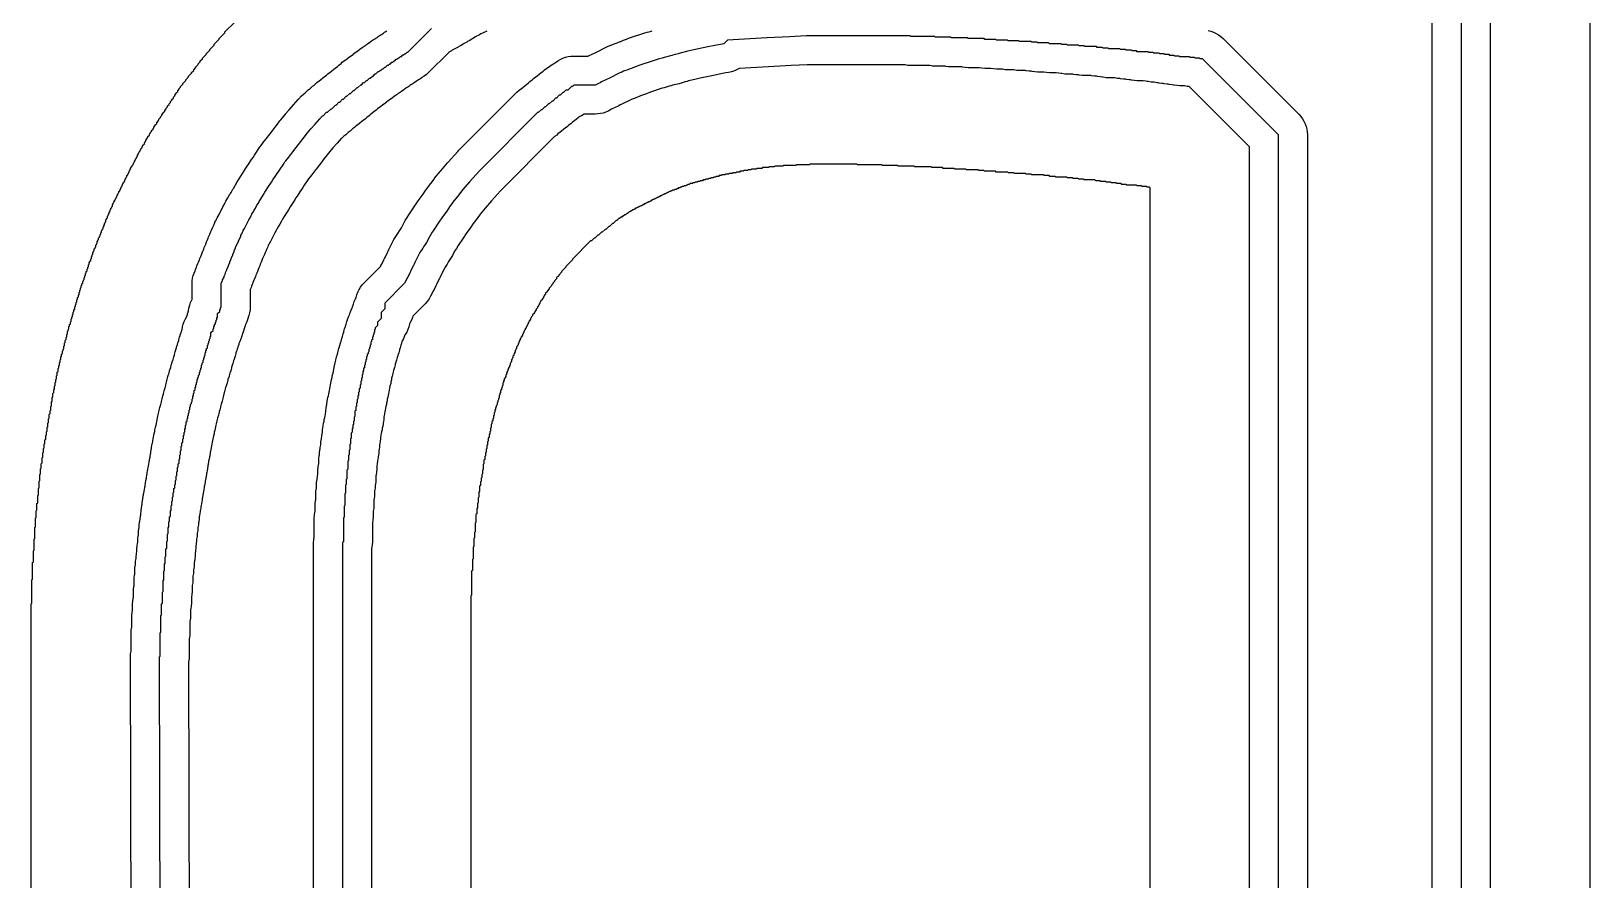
# Model space of a CAD drawing. Header units: millimetres. Extents: x 0 to 1800, y 0 to 406.
# Drawn here: x 0 to 214.8, y 168.5 to 285.4 of the extents above; entities that cross this region are included whole.
import ezdxf

# ---------------------------------------------------------------- set-up
doc = ezdxf.new("R2010")
doc.units = ezdxf.units.MM
for name, color, linetype in [('CENTERLINE', 1, 'Continuous'), ('GROOVE_8MM', 3, 'Continuous'), ('OUTLINE', 7, 'Continuous')]:
    doc.layers.add(name, color=color, linetype=linetype)

msp = doc.modelspace()

# ---------------------------------------------------------------- linework, layer by layer
at = {"layer": 'CENTERLINE'}
for points in [[(197.03, 385.61), (197.12, 82.32)], [(17.69, 199.2), (17.78, 199.28), (17.78, 202.48), (17.88, 202.58), (17.88, 204.88), (17.98, 204.98), (17.98, 206.48), (18.08, 206.58), (18.08, 208.08), (18.18, 208.18), (18.18, 209.68), (18.28, 209.78), (18.28, 210.98), (18.38, 211.08), (18.38, 211.98), (18.48, 212.08), (18.48, 212.98), (18.58, 213.08), (18.58, 214.08), (18.68, 214.18), (18.68, 215.08), (18.78, 215.18), (18.78, 216.08), (18.88, 216.18), (18.88, 216.98), (18.98, 217.08), (18.98, 217.78), (19.08, 217.88), (19.08, 218.48), (19.18, 218.58), (19.18, 219.28), (19.28, 219.38), (19.28, 219.98), (19.38, 220.08), (19.38, 220.58), (19.48, 220.68), (19.48, 221.18), (19.58, 221.28), (19.58, 221.78), (19.68, 221.88), (19.68, 222.38), (19.78, 222.48), (19.78, 222.88), (19.88, 222.98), (19.88, 223.48), (19.98, 223.58), (19.98, 224.08), (20.08, 224.18), (20.08, 224.68), (20.18, 224.78), (20.18, 225.28), (20.28, 225.38), (20.28, 225.78), (20.38, 225.88), (20.38, 226.38), (20.48, 226.48), (20.48, 226.98), (20.58, 227.08), (20.58, 227.58), (20.68, 227.68), (20.68, 228.18), (20.78, 228.28), (20.78, 228.68), (20.88, 228.78), (20.88, 229.18), (20.98, 229.28), (20.98, 229.68), (21.08, 229.78), (21.08, 230.08), (21.18, 230.18), (21.18, 230.58), (21.28, 230.68), (21.28, 231.08), (21.38, 231.18), (21.38, 231.58), (21.48, 231.68), (21.48, 231.98), (21.58, 232.08), (21.58, 232.38), (21.68, 232.48), (21.68, 232.78), (21.78, 232.88), (21.78, 233.18), (21.88, 233.28), (21.88, 233.58), (21.98, 233.68), (21.98, 233.98), (22.08, 234.08), (22.08, 234.28), (22.18, 234.38), (22.18, 234.68), (22.28, 234.78), (22.28, 235.08), (22.38, 235.18), (22.38, 235.48), (22.48, 235.58), (22.48, 235.88), (22.58, 235.98), (22.58, 236.28), (22.68, 236.38), (22.68, 236.68), (22.78, 236.78), (22.78, 236.98), (22.88, 237.08), (22.88, 237.38), (22.98, 237.48), (22.98, 237.68), (23.08, 237.78), (23.08, 237.98), (23.18, 238.08), (23.18, 238.38), (23.28, 238.48), (23.28, 238.68), (23.38, 238.78), (23.38, 238.98), (23.48, 239.08), (23.48, 239.38), (23.58, 239.48), (23.58, 239.68), (23.68, 239.78), (23.68, 240.08), (23.78, 240.18), (23.78, 240.38), (23.88, 240.48), (23.88, 240.68), (23.98, 240.78), (23.98, 241.08), (24.08, 241.18), (24.08, 241.38), (24.18, 241.48), (24.18, 241.68), (24.28, 241.78), (24.28, 242.08), (24.38, 242.18), (24.38, 242.38), (24.48, 242.48), (24.48, 242.68), (24.58, 242.78), (24.58, 242.98), (24.68, 243.08), (24.68, 243.28), (24.78, 243.38), (24.78, 243.88), (25.08, 244.18), (25.08, 244.38), (25.18, 244.48), (25.18, 244.68), (25.28, 244.78), (25.28, 244.98), (25.38, 245.08), (25.38, 245.28), (25.48, 245.38), (25.48, 245.58), (25.58, 245.68), (25.58, 245.88), (25.68, 245.98), (25.68, 246.48), (25.98, 246.78), (25.98, 246.98), (26.08, 247.08), (26.08, 247.28), (26.18, 247.38), (26.18, 250.63), (26.38, 251.03), (26.38, 251.13), (26.58, 251.53), (26.58, 251.63), (26.78, 252.03), (26.78, 252.13), (26.98, 252.53), (26.98, 252.63), (27.18, 253.03), (27.18, 253.13), (27.38, 253.53), (27.38, 253.63), (27.58, 254.03), (27.58, 254.13), (27.78, 254.53), (27.78, 254.63), (27.98, 255.03), (27.98, 255.13), (28.18, 255.53), (28.18, 255.63), (28.58, 256.43), (28.58, 256.53), (28.88, 257.13), (28.88, 257.23), (28.91, 257.3), (29.01, 257.5), (29.11, 257.7), (29.21, 257.9), (29.22, 257.92), (29.42, 258.22), (30.01, 259.4), (30.21, 259.8), (30.31, 260), (30.41, 260.2), (30.42, 260.22), (30.62, 260.52), (30.72, 260.72), (30.92, 261.02), (31.12, 261.42), (31.32, 261.72), (31.42, 261.92), (31.62, 262.22), (31.72, 262.42), (32.12, 263.02), (32.22, 263.22), (32.82, 264.12), (32.92, 264.32), (33.11, 264.6), (33.31, 264.9), (33.71, 265.5), (33.91, 265.8), (34.11, 266.1), (34.31, 266.4), (34.71, 267), (34.91, 267.3), (34.98, 267.41), (35.1, 267.56), (35.5, 268.06), (36.07, 268.78), (36.54, 269.4), (36.84, 269.8), (37.14, 270.2), (37.47, 270.64), (38.1, 271.39), (38.56, 271.93), (39.16, 272.61), (39.78, 273.32), (40.17, 273.73), (40.22, 273.73), (40.72, 274.23), (40.82, 274.23), (41.32, 274.73), (41.42, 274.73), (41.92, 275.23), (42.02, 275.23), (42.42, 275.63), (42.52, 275.63), (42.92, 276.03), (43.02, 276.03), (43.42, 276.43), (43.52, 276.43), (43.92, 276.83), (44.02, 276.83), (44.42, 277.23), (44.52, 277.23), (44.92, 277.63), (45.02, 277.63), (45.42, 278.03), (45.52, 278.03), (45.82, 278.33), (45.92, 278.33), (46.22, 278.63), (46.32, 278.63), (46.62, 278.93), (46.72, 278.93), (47.02, 279.23), (47.12, 279.23), (47.42, 279.53), (47.52, 279.53), (47.82, 279.83), (47.92, 279.83), (48.12, 280.03), (48.22, 280.03), (48.42, 280.23), (48.52, 280.23), (48.72, 280.43), (48.82, 280.43), (49.12, 280.73), (49.22, 280.73), (49.42, 280.93), (49.52, 280.93), (49.72, 281.13), (49.82, 281.13), (50.02, 281.33), (50.12, 281.33), (50.32, 281.53), (50.42, 281.53), (50.62, 281.73), (50.72, 281.73), (50.92, 281.93), (51.02, 281.93), (51.22, 282.13), (51.32, 282.13), (51.52, 282.33), (51.62, 282.33), (51.82, 282.53), (51.92, 282.53), (55.17, 285.78)], [(171.88, 96.78), (171.88, 271.13), (161.42, 281.58), (161.12, 281.58), (161.02, 281.68), (160.42, 281.68), (160.32, 281.78), (159.72, 281.78), (159.62, 281.88), (158.32, 281.88), (158.22, 281.98), (157.62, 281.98), (157.52, 282.08), (156.92, 282.08), (156.82, 282.18), (156.22, 282.18), (156.12, 282.28), (155.52, 282.28), (155.42, 282.38), (154.72, 282.38), (154.62, 282.48), (154.02, 282.48), (153.92, 282.58), (152.42, 282.58), (152.32, 282.68), (151.72, 282.68), (151.62, 282.78), (150.92, 282.78), (150.82, 282.88), (150.12, 282.88), (150.02, 282.98), (148.52, 282.98), (148.42, 283.08), (147.72, 283.08), (147.62, 283.18), (146.92, 283.18), (146.82, 283.28), (145.22, 283.28), (145.12, 283.38), (144.42, 283.38), (144.32, 283.48), (142.82, 283.48), (142.72, 283.58), (142.02, 283.58), (141.92, 283.68), (140.32, 283.68), (140.22, 283.78), (138.72, 283.78), (138.62, 283.88), (137.92, 283.88), (137.82, 283.98), (136.22, 283.98), (136.12, 284.08), (134.62, 284.08), (134.52, 284.18), (133.02, 284.18), (132.92, 284.28), (131.42, 284.28), (131.32, 284.38), (129.12, 284.38), (129.02, 284.48), (126.82, 284.48), (126.72, 284.58), (124.62, 284.58), (124.52, 284.68), (121.22, 284.68), (121.12, 284.78), (106.81, 284.78), (104.52, 284.65), (101.41, 284.48), (101.4, 284.48), (101.39, 284.48), (95.98, 284.18), (95.47, 283.67), (95.01, 283.59), (94.23, 283.44), (93.23, 283.24), (91.32, 282.85), (90.51, 282.65), (89.45, 282.39), (89.15, 282.29), (88.75, 282.19), (88.45, 282.09), (88.31, 282.05), (87.25, 281.79), (86.95, 281.69), (86.55, 281.59), (86.25, 281.49), (85.85, 281.39), (83.72, 280.68), (83.52, 280.58), (82.92, 280.38), (82.72, 280.28), (82.42, 280.18), (82.22, 280.08), (81.62, 279.88), (81.42, 279.78), (81.12, 279.68), (79.6, 278.91), (79.4, 278.81), (79.2, 278.71), (78.6, 278.41), (78.4, 278.31), (78.2, 278.21), (77.73, 277.98), (74.78, 277.98), (74.58, 277.78), (74.48, 277.78), (73.98, 277.28), (73.68, 277.28), (73.38, 276.98), (73.28, 276.98), (72.88, 276.58), (72.78, 276.58), (72.38, 276.18), (72.28, 276.18), (71.88, 275.78), (71.78, 275.78), (71.38, 275.38), (71.28, 275.38), (70.88, 274.98), (70.78, 274.98), (70.38, 274.58), (70.28, 274.58), (69.88, 274.18), (69.78, 274.18), (61.77, 266.17), (60.42, 264.67), (59.48, 263.58), (58.73, 262.63), (58.26, 262.01), (57.67, 261.22), (57.27, 260.62), (57.26, 260.61), (56.67, 259.82), (56.19, 259.11), (55.38, 257.89), (55.28, 257.69), (54.88, 257.09), (54.48, 256.29), (54.08, 255.69), (53.98, 255.49), (53.58, 254.89), (52.89, 253.51), (52.79, 253.31), (52.69, 253.11), (52.39, 252.51), (52.29, 252.31), (52.19, 252.11), (51.89, 251.51), (51.79, 251.31), (51.69, 251.11), (51.47, 250.68), (48.72, 247.93), (48.72, 247.13), (48.22, 246.63), (48.22, 245.83), (47.72, 245.33), (47.72, 244.83), (47.42, 244.53), (47.42, 244.33), (47.32, 244.23), (47.32, 243.93), (47.22, 243.83), (47.22, 243.63), (47.12, 243.53), (47.12, 243.33), (47.02, 243.23), (47.02, 242.93), (46.92, 242.83), (46.92, 242.63), (46.82, 242.53), (46.82, 242.23), (46.72, 242.13), (46.72, 241.93), (46.62, 241.83), (46.62, 241.63), (46.52, 241.53), (46.52, 241.23), (46.42, 241.13), (46.42, 240.93), (46.32, 240.83), (46.32, 240.63), (46.22, 240.53), (46.22, 240.23), (46.12, 240.13), (46.12, 239.83), (46.02, 239.73), (46.02, 239.43), (45.92, 239.33), (45.92, 239.03), (45.82, 238.93), (45.82, 238.63), (45.72, 238.53), (45.72, 238.13), (45.62, 238.03), (45.62, 237.63), (45.52, 237.53), (45.52, 237.23), (45.42, 237.13), (45.42, 236.73), (45.32, 236.63), (45.32, 236.23), (45.22, 236.13), (45.22, 235.73), (45.12, 235.63), (45.12, 235.23), (45.02, 235.13), (45.02, 234.73), (44.92, 234.63), (44.92, 234.23), (44.82, 234.13), (44.82, 233.73), (44.72, 233.63), (44.72, 233.13), (44.62, 233.03), (44.62, 232.33), (44.52, 232.23), (44.52, 231.73), (44.42, 231.63), (44.42, 231.23), (44.32, 231.13), (44.32, 230.73), (44.22, 230.63), (44.22, 230.13), (44.12, 230.03), (44.12, 229.33), (44.02, 229.23), (44.02, 228.53), (43.92, 228.43), (43.92, 227.73), (43.82, 227.63), (43.82, 227.03), (43.72, 226.93), (43.72, 226.23), (43.62, 226.13), (43.62, 225.03), (43.52, 224.93), (43.52, 223.73), (43.42, 223.63), (43.42, 222.93), (43.32, 222.83), (43.32, 221.73), (43.22, 221.63), (43.22, 220.03), (43.12, 219.93), (43.12, 218.43), (43.02, 218.33), (43.02, 215.03)], [(43.02, 215.03), (42.92, 214.93), (42.92, 160.05)], [(17.78, 161.59), (17.69, 199.2)]]:
    msp.add_lwpolyline(points, dxfattribs=at)
at = {"layer": 'GROOVE_8MM'}
for points in [[(201.03, 385.61), (201.12, 82.33)], [(193.12, 83.5), (193.03, 381.6)], [(13.78, 161.58), (13.69, 199.19), (13.71, 199.58), (13.77, 199.97), (13.78, 200.01), (13.78, 202.48), (13.78, 202.48), (13.8, 202.88), (13.85, 203.26), (13.88, 203.36), (13.88, 204.88), (13.9, 205.28), (13.95, 205.66), (13.98, 205.76), (13.98, 206.48), (14, 206.88), (14.05, 207.26), (14.08, 207.36), (14.08, 208.08), (14.1, 208.48), (14.15, 208.86), (14.18, 208.96), (14.18, 209.68), (14.2, 210.08), (14.25, 210.46), (14.28, 210.56), (14.28, 210.98), (14.3, 211.38), (14.35, 211.76), (14.38, 211.86), (14.38, 211.98), (14.4, 212.38), (14.45, 212.76), (14.48, 212.86), (14.48, 212.98), (14.5, 213.38), (14.55, 213.76), (14.58, 213.86), (14.58, 214.08), (14.6, 214.48), (14.65, 214.86), (14.68, 214.96), (14.68, 215.08), (14.7, 215.48), (14.75, 215.86), (14.78, 215.96), (14.78, 216.08), (14.8, 216.48), (14.85, 216.86), (14.88, 216.96), (14.88, 216.98), (14.9, 217.38), (14.95, 217.76), (14.98, 217.87), (15, 218.18), (15.05, 218.56), (15.09, 218.7), (15.1, 218.88), (15.15, 219.26), (15.18, 219.37), (15.2, 219.68), (15.25, 220.06), (15.29, 220.2), (15.3, 220.38), (15.35, 220.76), (15.39, 220.92), (15.4, 220.98), (15.45, 221.36), (15.49, 221.52), (15.5, 221.58), (15.55, 221.96), (15.59, 222.12), (15.6, 222.18), (15.65, 222.56), (15.69, 222.72), (15.7, 222.78), (15.75, 223.16), (15.82, 223.42), (15.85, 223.66), (15.89, 223.82), (15.9, 223.88), (15.95, 224.26), (15.99, 224.42), (16, 224.48), (16.05, 224.86), (16.09, 225.02), (16.1, 225.08), (16.15, 225.46), (16.19, 225.62), (16.2, 225.68), (16.25, 226.06), (16.32, 226.32), (16.35, 226.56), (16.39, 226.72), (16.4, 226.78), (16.45, 227.16), (16.49, 227.32), (16.5, 227.38), (16.55, 227.76), (16.59, 227.92), (16.6, 227.98), (16.65, 228.36), (16.69, 228.52), (16.7, 228.58), (16.75, 228.96), (16.82, 229.22), (16.85, 229.46), (16.92, 229.72), (16.95, 229.96), (17.02, 230.22), (17.05, 230.46), (17.15, 230.84), (17.15, 230.85), (17.15, 230.86), (17.22, 231.12), (17.25, 231.36), (17.32, 231.62), (17.35, 231.86), (17.42, 232.12), (17.45, 232.36), (17.55, 232.74), (17.55, 232.75), (17.55, 232.76), (17.65, 233.14), (17.65, 233.15), (17.65, 233.16), (17.75, 233.54), (17.75, 233.55), (17.75, 233.56), (17.85, 233.94), (17.85, 233.95), (17.85, 233.96), (17.95, 234.34), (17.95, 234.35), (17.95, 234.36), (18.05, 234.74), (18.05, 234.75), (18.05, 234.76), (18.15, 235.14), (18.23, 235.38), (18.25, 235.44), (18.25, 235.45), (18.25, 235.46), (18.35, 235.84), (18.35, 235.85), (18.35, 235.86), (18.45, 236.24), (18.45, 236.25), (18.45, 236.26), (18.55, 236.64), (18.55, 236.65), (18.55, 236.66), (18.65, 237.04), (18.65, 237.05), (18.65, 237.06), (18.75, 237.44), (18.75, 237.45), (18.75, 237.46), (18.85, 237.84), (18.93, 238.08), (18.95, 238.14), (18.95, 238.15), (18.95, 238.16), (19.05, 238.54), (19.13, 238.78), (19.15, 238.84), (19.23, 239.08), (19.25, 239.14), (19.25, 239.15), (19.25, 239.16), (19.35, 239.54), (19.43, 239.78), (19.45, 239.84), (19.53, 240.08), (19.55, 240.14), (19.55, 240.15), (19.55, 240.16), (19.65, 240.54), (19.73, 240.78), (19.75, 240.84), (19.75, 240.85), (19.75, 240.86), (19.85, 241.24), (19.93, 241.48), (19.95, 241.54), (20.03, 241.78), (20.05, 241.84), (20.05, 241.85), (20.05, 241.86), (20.15, 242.24), (20.23, 242.48), (20.25, 242.54), (20.33, 242.78), (20.35, 242.84), (20.35, 242.85), (20.35, 242.86), (20.45, 243.24), (20.53, 243.48), (20.55, 243.54), (20.63, 243.78), (20.65, 243.84), (20.73, 244.08), (20.75, 244.14), (20.8, 244.28), (20.85, 244.66), (20.95, 245.04), (21.08, 245.41), (21.25, 245.77), (21.43, 246.07), (21.43, 246.08), (21.45, 246.14), (21.53, 246.38), (21.55, 246.44), (21.63, 246.68), (21.65, 246.74), (21.7, 246.88), (21.75, 247.26), (21.85, 247.64), (21.98, 248.01), (22.15, 248.37), (22.18, 248.42), (22.18, 250.63), (22.19, 251), (22.24, 251.37), (22.33, 251.73), (22.45, 252.08), (22.58, 252.38), (22.65, 252.58), (22.78, 252.88), (22.85, 253.08), (22.98, 253.38), (23.05, 253.58), (23.18, 253.88), (23.25, 254.08), (23.38, 254.38), (23.45, 254.58), (23.58, 254.88), (23.65, 255.08), (23.78, 255.38), (23.85, 255.58), (23.98, 255.88), (24.05, 256.08), (24.18, 256.38), (24.25, 256.58), (24.38, 256.88), (24.45, 257.08), (24.6, 257.42), (24.78, 257.79), (24.85, 257.98), (25, 258.32), (25.08, 258.49), (25.15, 258.68), (25.3, 259.02), (25.33, 259.09), (25.43, 259.29), (25.53, 259.49), (25.63, 259.69), (25.64, 259.7), (25.89, 260.13), (25.95, 260.23), (26.43, 261.19), (26.63, 261.59), (26.73, 261.79), (26.83, 261.99), (26.84, 262), (27.09, 262.43), (27.17, 262.55), (27.39, 262.93), (27.45, 263.03), (27.54, 263.2), (27.79, 263.63), (27.87, 263.75), (28.09, 264.13), (28.17, 264.25), (28.39, 264.63), (28.67, 265.05), (28.89, 265.43), (29.37, 266.15), (29.59, 266.53), (29.78, 266.82), (29.98, 267.12), (30.38, 267.72), (30.58, 268.02), (30.78, 268.32), (30.98, 268.62), (31.38, 269.22), (31.58, 269.52), (31.65, 269.63), (31.86, 269.91), (31.98, 270.06), (32.38, 270.56), (32.91, 271.23), (33.34, 271.8), (33.64, 272.2), (33.94, 272.6), (34.27, 273.04), (34.4, 273.2), (35.03, 273.96), (35.06, 274), (35.52, 274.54), (35.55, 274.57), (36.15, 275.25), (36.17, 275.27), (36.79, 275.98), (36.85, 276.04), (37.23, 276.45), (37.53, 276.74), (37.74, 276.9), (37.89, 277.06), (38.18, 277.32), (38.47, 277.53), (38.49, 277.56), (38.78, 277.82), (39.07, 278.03), (39.09, 278.06), (39.38, 278.32), (39.7, 278.56), (39.7, 278.56), (39.88, 278.72), (40.2, 278.96), (40.2, 278.96), (40.38, 279.12), (40.7, 279.36), (40.7, 279.36), (40.88, 279.52), (41.2, 279.76), (41.2, 279.76), (41.38, 279.92), (41.7, 280.16), (41.7, 280.16), (41.88, 280.32), (42.2, 280.56), (42.2, 280.56), (42.38, 280.72), (42.7, 280.96), (42.7, 280.96), (42.88, 281.12), (43.2, 281.36), (43.23, 281.38), (43.28, 281.42), (43.6, 281.66), (43.63, 281.68), (43.68, 281.72), (44, 281.96), (44.03, 281.98), (44.08, 282.02), (44.4, 282.26), (44.43, 282.28), (44.48, 282.32), (44.8, 282.56), (44.83, 282.58), (44.88, 282.62), (45.2, 282.85), (45.23, 282.88), (45.28, 282.92), (45.6, 283.16), (45.76, 283.25), (45.9, 283.36), (46.06, 283.45), (46.2, 283.56), (46.36, 283.65), (46.5, 283.76), (46.53, 283.78), (46.58, 283.82), (46.9, 284.06), (47.06, 284.15), (47.2, 284.26), (47.36, 284.35), (47.5, 284.46), (47.66, 284.55), (47.8, 284.66), (47.96, 284.75), (48.1, 284.86), (48.26, 284.95), (48.4, 285.06), (48.56, 285.15), (48.7, 285.26), (48.86, 285.35), (49, 285.46)], [(62.79, 285.42), (62.59, 285.32), (62.39, 285.22), (62.19, 285.12), (61.99, 285.02), (61.79, 284.92), (61.59, 284.82), (61.39, 284.72), (61.34, 284.69), (61.23, 284.61), (60.86, 284.4), (60.84, 284.39), (60.73, 284.31), (60.36, 284.1), (60.14, 283.99), (60.03, 283.91), (59.66, 283.7), (59.64, 283.69), (59.53, 283.61), (59.16, 283.4), (58.94, 283.29), (58.83, 283.21), (58.46, 283), (58.04, 282.79), (57.93, 282.71), (57.56, 282.5), (57.54, 282.49), (54.75, 279.7), (54.46, 279.44), (54.14, 279.2), (53.99, 279.11), (53.84, 279), (53.69, 278.91), (53.54, 278.8), (53.39, 278.71), (53.24, 278.6), (53.09, 278.51), (52.94, 278.4), (52.79, 278.31), (52.64, 278.2), (52.49, 278.11), (52.34, 278), (52.19, 277.91), (52.04, 277.8), (51.89, 277.71), (51.74, 277.6), (51.59, 277.51), (51.44, 277.4), (51.41, 277.38), (51.36, 277.34), (51.04, 277.1), (50.89, 277.01), (50.74, 276.9), (50.59, 276.81), (50.44, 276.7), (50.29, 276.61), (50.14, 276.5), (50.11, 276.48), (50.06, 276.44), (49.74, 276.2), (49.71, 276.18), (49.66, 276.14), (49.34, 275.9), (49.31, 275.88), (49.26, 275.84), (48.94, 275.6), (48.91, 275.58), (48.86, 275.54), (48.54, 275.3), (48.51, 275.28), (48.46, 275.24), (48.14, 275), (48.11, 274.98), (48.06, 274.94), (47.74, 274.7), (47.74, 274.7), (47.56, 274.54), (47.24, 274.3), (47.24, 274.3), (47.06, 274.14), (46.74, 273.9), (46.74, 273.9), (46.56, 273.74), (46.24, 273.5), (46.24, 273.5), (46.06, 273.34), (45.74, 273.1), (45.74, 273.1), (45.56, 272.94), (45.24, 272.7), (45.24, 272.7), (45.06, 272.54), (44.74, 272.3), (44.74, 272.3), (44.56, 272.14), (44.28, 271.93), (44.25, 271.9), (43.96, 271.64), (43.68, 271.43), (43.65, 271.4), (43.36, 271.14), (43.08, 270.93), (43.05, 270.9), (42.76, 270.64), (42.74, 270.62), (42.16, 269.97), (41.59, 269.31), (41.16, 268.81), (40.61, 268.16), (40.34, 267.8), (40.04, 267.4), (39.74, 267), (39.27, 266.38), (39.2, 266.28), (38.63, 265.56), (38.23, 265.06), (38.21, 265.05), (38.04, 264.78), (37.64, 264.18), (37.44, 263.88), (37.24, 263.58), (37.04, 263.28), (36.64, 262.68), (36.44, 262.38), (36.37, 262.28), (36.15, 261.9), (35.67, 261.18), (35.45, 260.8), (35.17, 260.38), (34.95, 260), (34.87, 259.88), (34.65, 259.5), (34.58, 259.4), (34.5, 259.23), (34.25, 258.8), (34.17, 258.68), (33.96, 258.32), (33.88, 258.2), (33.79, 258.01), (33.59, 257.61), (33, 256.43), (32.76, 256.02), (32.68, 255.9), (32.67, 255.87), (32.6, 255.68), (32.45, 255.34), (32.37, 255.17), (32.3, 254.98), (32.15, 254.64), (31.97, 254.27), (31.9, 254.08), (31.77, 253.79), (31.7, 253.58), (31.57, 253.29), (31.5, 253.08), (31.37, 252.79), (31.3, 252.58), (31.17, 252.29), (31.1, 252.08), (30.97, 251.79), (30.9, 251.58), (30.77, 251.29), (30.7, 251.08), (30.57, 250.79), (30.5, 250.58), (30.37, 250.29), (30.3, 250.08), (30.18, 249.79), (30.18, 247.38), (30.16, 246.99), (30.1, 246.6), (30, 246.22), (29.92, 245.99), (29.9, 245.92), (29.82, 245.69), (29.8, 245.62), (29.67, 245.25), (29.54, 244.98), (29.5, 244.82), (29.42, 244.59), (29.4, 244.52), (29.32, 244.29), (29.3, 244.22), (29.22, 243.99), (29.2, 243.92), (29.12, 243.69), (29.1, 243.62), (29.02, 243.39), (29, 243.32), (28.92, 243.09), (28.9, 243.02), (28.77, 242.65), (28.64, 242.38), (28.6, 242.22), (28.52, 241.99), (28.5, 241.92), (28.42, 241.69), (28.4, 241.62), (28.32, 241.39), (28.3, 241.32), (28.22, 241.09), (28.2, 241.02), (28.2, 241.01), (28.2, 241), (28.1, 240.62), (28.02, 240.39), (28, 240.32), (27.92, 240.09), (27.9, 240.02), (27.9, 240.01), (27.9, 240), (27.8, 239.62), (27.72, 239.39), (27.7, 239.32), (27.62, 239.09), (27.6, 239.02), (27.6, 239.01), (27.6, 239), (27.5, 238.62), (27.42, 238.39), (27.4, 238.32), (27.4, 238.31), (27.4, 238.3), (27.3, 237.92), (27.22, 237.69), (27.2, 237.62), (27.12, 237.39), (27.1, 237.32), (27.1, 237.31), (27.1, 237.3), (27, 236.92), (26.92, 236.69), (26.9, 236.62), (26.82, 236.39), (26.8, 236.32), (26.8, 236.31), (26.8, 236.3), (26.7, 235.92), (26.62, 235.69), (26.6, 235.62), (26.6, 235.61), (26.6, 235.6), (26.5, 235.22), (26.5, 235.21), (26.5, 235.2), (26.4, 234.82), (26.4, 234.81), (26.4, 234.8), (26.3, 234.42), (26.3, 234.41), (26.3, 234.4), (26.2, 234.02), (26.2, 234.01), (26.2, 234), (26.1, 233.62), (26.1, 233.61), (26.1, 233.6), (26, 233.22), (25.92, 232.99), (25.9, 232.92), (25.9, 232.91), (25.9, 232.9), (25.8, 232.52), (25.8, 232.51), (25.8, 232.5), (25.7, 232.12), (25.7, 232.11), (25.7, 232.1), (25.6, 231.72), (25.6, 231.71), (25.6, 231.7), (25.5, 231.32), (25.5, 231.31), (25.5, 231.3), (25.4, 230.92), (25.4, 230.91), (25.4, 230.9), (25.34, 230.65), (25.3, 230.4), (25.24, 230.15), (25.2, 229.9), (25.14, 229.65), (25.1, 229.4), (25, 229.02), (25, 229.01), (25, 229), (24.94, 228.75), (24.9, 228.5), (24.84, 228.25), (24.8, 228), (24.74, 227.75), (24.7, 227.5), (24.66, 227.34), (24.66, 227.29), (24.6, 226.9), (24.56, 226.74), (24.56, 226.69), (24.5, 226.3), (24.46, 226.14), (24.46, 226.09), (24.4, 225.7), (24.36, 225.54), (24.36, 225.49), (24.3, 225.1), (24.24, 224.85), (24.2, 224.6), (24.16, 224.44), (24.16, 224.39), (24.1, 224), (24.06, 223.84), (24.06, 223.79), (24, 223.4), (23.96, 223.24), (23.96, 223.19), (23.9, 222.8), (23.86, 222.64), (23.86, 222.59), (23.8, 222.2), (23.74, 221.95), (23.7, 221.7), (23.66, 221.54), (23.66, 221.49), (23.6, 221.1), (23.56, 220.94), (23.56, 220.89), (23.5, 220.5), (23.46, 220.34), (23.46, 220.29), (23.4, 219.9), (23.36, 219.74), (23.36, 219.69), (23.3, 219.3), (23.27, 219.17), (23.26, 218.99), (23.2, 218.6), (23.17, 218.49), (23.16, 218.19), (23.1, 217.8), (23.07, 217.67), (23.06, 217.49), (23, 217.1), (22.97, 216.99), (22.96, 216.69), (22.9, 216.3), (22.88, 216.21), (22.88, 216.18), (22.86, 215.79), (22.8, 215.4), (22.78, 215.31), (22.78, 215.18), (22.76, 214.79), (22.7, 214.4), (22.68, 214.31), (22.68, 214.18), (22.66, 213.79), (22.6, 213.4), (22.58, 213.31), (22.58, 213.08), (22.56, 212.69), (22.5, 212.3), (22.48, 212.21), (22.48, 212.08), (22.46, 211.69), (22.4, 211.3), (22.38, 211.21), (22.38, 211.08), (22.36, 210.69), (22.3, 210.3), (22.28, 210.21), (22.28, 209.78), (22.26, 209.39), (22.2, 209), (22.18, 208.91), (22.18, 208.18), (22.16, 207.79), (22.1, 207.4), (22.08, 207.31), (22.08, 206.58), (22.06, 206.19), (22, 205.8), (21.98, 205.71), (21.98, 204.98), (21.96, 204.59), (21.9, 204.2), (21.88, 204.11), (21.88, 202.58), (21.86, 202.19), (21.8, 201.8), (21.78, 201.71), (21.78, 199.28), (21.76, 198.89), (21.7, 198.5), (21.69, 198.48), (21.78, 161.66)], [(38.92, 160.05), (38.92, 214.93), (38.94, 215.32), (39, 215.71), (39.02, 215.8), (39.02, 218.33), (39.04, 218.72), (39.1, 219.11), (39.12, 219.2), (39.12, 219.2), (39.12, 219.93), (39.14, 220.32), (39.2, 220.71), (39.22, 220.8), (39.22, 221.63), (39.24, 222.02), (39.3, 222.41), (39.32, 222.5), (39.32, 222.83), (39.34, 223.22), (39.4, 223.61), (39.43, 223.72), (39.44, 224.02), (39.5, 224.41), (39.52, 224.5), (39.52, 224.93), (39.54, 225.32), (39.6, 225.71), (39.62, 225.8), (39.62, 226.13), (39.64, 226.52), (39.7, 226.91), (39.73, 227.02), (39.74, 227.32), (39.8, 227.71), (39.83, 227.84), (39.84, 228.02), (39.9, 228.41), (39.93, 228.52), (39.94, 228.82), (40, 229.21), (40.03, 229.32), (40.04, 229.62), (40.1, 230.01), (40.13, 230.12), (40.14, 230.42), (40.2, 230.81), (40.24, 230.97), (40.24, 231.02), (40.3, 231.41), (40.36, 231.66), (40.4, 231.91), (40.46, 232.16), (40.5, 232.41), (40.54, 232.57), (40.54, 232.62), (40.6, 233.01), (40.63, 233.12), (40.64, 233.42), (40.7, 233.81), (40.74, 233.97), (40.74, 234.02), (40.8, 234.41), (40.86, 234.66), (40.9, 234.91), (40.96, 235.16), (41, 235.41), (41.06, 235.66), (41.1, 235.91), (41.16, 236.16), (41.2, 236.41), (41.26, 236.66), (41.3, 236.91), (41.36, 237.16), (41.4, 237.41), (41.46, 237.66), (41.5, 237.91), (41.6, 238.29), (41.6, 238.3), (41.6, 238.31), (41.66, 238.56), (41.7, 238.81), (41.76, 239.06), (41.8, 239.31), (41.9, 239.69), (41.9, 239.7), (41.9, 239.71), (42, 240.09), (42, 240.1), (42, 240.11), (42.1, 240.49), (42.1, 240.5), (42.1, 240.51), (42.2, 240.89), (42.2, 240.9), (42.2, 240.91), (42.3, 241.29), (42.3, 241.3), (42.3, 241.31), (42.4, 241.69), (42.48, 241.92), (42.5, 241.99), (42.58, 242.22), (42.6, 242.29), (42.6, 242.3), (42.6, 242.31), (42.7, 242.69), (42.78, 242.92), (42.8, 242.99), (42.88, 243.22), (42.9, 243.29), (42.9, 243.3), (42.9, 243.31), (43, 243.69), (43.08, 243.92), (43.1, 243.99), (43.1, 244), (43.1, 244.01), (43.2, 244.39), (43.28, 244.62), (43.3, 244.69), (43.38, 244.92), (43.4, 244.99), (43.4, 245), (43.4, 245.01), (43.5, 245.39), (43.58, 245.62), (43.6, 245.69), (43.73, 246.06), (43.86, 246.33), (43.9, 246.49), (44.03, 246.86), (44.2, 247.21), (44.3, 247.38), (44.3, 247.41), (44.4, 247.79), (44.53, 248.16), (44.7, 248.51), (44.8, 248.68), (44.8, 248.71), (44.9, 249.09), (45.03, 249.46), (45.2, 249.81), (45.4, 250.15), (45.63, 250.46), (45.9, 250.75), (48.19, 253.04), (48.21, 253.1), (48.31, 253.3), (48.61, 253.9), (48.71, 254.1), (48.81, 254.3), (49.11, 254.9), (49.21, 255.1), (49.31, 255.3), (50, 256.68), (50.25, 257.11), (50.53, 257.53), (50.75, 257.91), (51.02, 258.31), (51.3, 258.88), (51.55, 259.31), (51.83, 259.73), (52.05, 260.11), (52.86, 261.33), (53.34, 262.04), (53.47, 262.22), (54, 262.93), (54.34, 263.44), (54.47, 263.62), (55.06, 264.41), (55.53, 265.03), (55.6, 265.13), (56.36, 266.08), (56.45, 266.18), (57.38, 267.27), (57.45, 267.35), (58.8, 268.85), (58.94, 269), (66.95, 277.01), (67.24, 277.27), (67.56, 277.51), (67.56, 277.51), (67.74, 277.67), (68.06, 277.91), (68.06, 277.91), (68.24, 278.07), (68.56, 278.31), (68.56, 278.31), (68.74, 278.47), (69.06, 278.71), (69.06, 278.71), (69.24, 278.87), (69.56, 279.11), (69.56, 279.11), (69.74, 279.27), (70.06, 279.51), (70.06, 279.51), (70.24, 279.67), (70.56, 279.91), (70.56, 279.91), (70.74, 280.07), (71.06, 280.31), (71.09, 280.33), (71.14, 280.37), (71.46, 280.61), (71.79, 280.81), (71.96, 280.89), (72.26, 281.11), (72.41, 281.2), (72.56, 281.31), (72.89, 281.51), (73.25, 281.68), (73.62, 281.81), (74, 281.9), (74.39, 281.96), (74.78, 281.98), (76.78, 281.98), (76.81, 281.99), (77.41, 282.29), (77.61, 282.39), (77.81, 282.49), (79.33, 283.25), (79.85, 283.47), (79.94, 283.5), (80.35, 283.67), (80.74, 283.8), (81.15, 283.97), (81.24, 284), (81.65, 284.17), (82.04, 284.3), (82.45, 284.47), (84.59, 285.18), (84.88, 285.27), (85.14, 285.33), (85.29, 285.38), (85.58, 285.47)], [(162.2, 285.5), (162.58, 285.41), (162.95, 285.28), (163.31, 285.11), (163.64, 284.91), (163.96, 284.67), (164.25, 284.41), (174.7, 273.95), (174.97, 273.66), (175.2, 273.35), (175.4, 273.01), (175.57, 272.66), (175.7, 272.29), (175.8, 271.91), (175.86, 271.52), (175.88, 271.13), (175.88, 96.78)], [(167.88, 98.44), (167.88, 269.47), (159.57, 277.78), (159.51, 277.79), (159.33, 277.8), (158.94, 277.86), (158.85, 277.88), (158.32, 277.88), (157.93, 277.9), (157.54, 277.96), (157.41, 277.99), (157.23, 278), (156.84, 278.06), (156.71, 278.09), (156.53, 278.1), (156.14, 278.16), (156.01, 278.19), (155.83, 278.2), (155.44, 278.26), (155.31, 278.29), (155.13, 278.3), (154.74, 278.36), (154.63, 278.39), (154.33, 278.4), (153.94, 278.46), (153.81, 278.49), (153.63, 278.5), (153.24, 278.56), (153.15, 278.58), (152.42, 278.58), (152.03, 278.6), (151.64, 278.66), (151.51, 278.69), (151.33, 278.7), (150.94, 278.76), (150.83, 278.79), (150.53, 278.8), (150.14, 278.86), (150.03, 278.89), (149.73, 278.9), (149.34, 278.96), (149.25, 278.98), (148.52, 278.98), (148.13, 279), (147.74, 279.06), (147.63, 279.09), (147.33, 279.1), (146.94, 279.16), (146.83, 279.19), (146.53, 279.2), (146.14, 279.26), (146.05, 279.28), (145.22, 279.28), (144.83, 279.3), (144.44, 279.36), (144.33, 279.39), (144.03, 279.4), (143.64, 279.46), (143.55, 279.48), (142.82, 279.48), (142.43, 279.5), (142.04, 279.56), (141.93, 279.59), (141.63, 279.6), (141.24, 279.66), (141.15, 279.68), (140.32, 279.68), (139.93, 279.7), (139.54, 279.76), (139.45, 279.78), (138.72, 279.78), (138.33, 279.8), (137.94, 279.86), (137.83, 279.89), (137.53, 279.9), (137.14, 279.96), (137.05, 279.98), (136.22, 279.98), (135.83, 280), (135.44, 280.06), (135.35, 280.08), (134.62, 280.08), (134.23, 280.1), (133.84, 280.16), (133.75, 280.18), (133.02, 280.18), (132.63, 280.2), (132.24, 280.26), (132.15, 280.28), (131.42, 280.28), (131.03, 280.3), (130.64, 280.36), (130.55, 280.38), (129.12, 280.38), (128.73, 280.4), (128.34, 280.46), (128.25, 280.48), (126.82, 280.48), (126.43, 280.5), (126.04, 280.56), (125.95, 280.58), (124.62, 280.58), (124.23, 280.6), (123.84, 280.66), (123.75, 280.68), (121.22, 280.68), (120.83, 280.7), (120.44, 280.76), (120.35, 280.78), (106.92, 280.78), (104.74, 280.66), (101.63, 280.49), (97.55, 280.26), (97.3, 280.11), (96.92, 279.94), (96.53, 279.81), (96.12, 279.72), (95.73, 279.66), (95.02, 279.52), (94.02, 279.32), (92.2, 278.95), (91.48, 278.77), (90.57, 278.55), (90.42, 278.49), (90.12, 278.41), (89.87, 278.35), (89.72, 278.29), (89.42, 278.21), (89.28, 278.17), (88.37, 277.95), (88.22, 277.89), (87.92, 277.81), (87.67, 277.75), (87.52, 277.69), (87.22, 277.61), (86.97, 277.55), (85.2, 276.95), (84.78, 276.78), (84.4, 276.65), (83.98, 276.48), (83.9, 276.45), (83.48, 276.28), (83.1, 276.15), (82.68, 275.98), (82.65, 275.97), (81.38, 275.34), (81.18, 275.24), (80.98, 275.14), (80.38, 274.84), (80.18, 274.74), (79.98, 274.64), (79.52, 274.4), (79.18, 274.25), (78.83, 274.13), (78.46, 274.05), (78.1, 274), (77.73, 273.98), (76.24, 273.98), (76.2, 273.95), (75.86, 273.75), (75.54, 273.6), (75.42, 273.49), (75.1, 273.25), (75.1, 273.25), (74.92, 273.09), (74.6, 272.85), (74.6, 272.85), (74.42, 272.69), (74.1, 272.45), (74.1, 272.45), (73.92, 272.29), (73.6, 272.05), (73.6, 272.05), (73.42, 271.89), (73.1, 271.65), (73.1, 271.65), (72.92, 271.49), (72.6, 271.25), (72.6, 271.25), (72.42, 271.09), (72.13, 270.88), (64.68, 263.42), (63.42, 262.03), (62.57, 261.03), (61.89, 260.18), (61.46, 259.61), (60.93, 258.91), (60.59, 258.4), (60.47, 258.22), (60.46, 258.21), (59.93, 257.51), (59.52, 256.89), (58.83, 255.86), (58.61, 255.48), (58.35, 255.08), (58.06, 254.51), (57.81, 254.08), (57.53, 253.66), (57.31, 253.28), (57.05, 252.88), (56.47, 251.72), (56.37, 251.52), (56.27, 251.32), (55.97, 250.72), (55.87, 250.52), (55.77, 250.32), (55.47, 249.72), (55.37, 249.52), (55.27, 249.32), (55.05, 248.89), (54.84, 248.51), (54.59, 248.17), (54.3, 247.85), (52.6, 246.14), (52.55, 245.97), (52.42, 245.6), (52.25, 245.24), (52.15, 245.07), (52.15, 245.05), (52.05, 244.67), (51.92, 244.3), (51.75, 243.94), (51.55, 243.6), (51.51, 243.55), (51.42, 243.3), (51.25, 242.94), (51.16, 242.78), (51.15, 242.77), (51.07, 242.53), (51.05, 242.47), (50.97, 242.23), (50.95, 242.17), (50.95, 242.16), (50.95, 242.15), (50.85, 241.77), (50.77, 241.53), (50.75, 241.47), (50.75, 241.46), (50.75, 241.45), (50.65, 241.07), (50.57, 240.83), (50.55, 240.77), (50.47, 240.53), (50.45, 240.47), (50.45, 240.46), (50.45, 240.45), (50.35, 240.07), (50.27, 239.83), (50.25, 239.77), (50.17, 239.53), (50.15, 239.47), (50.15, 239.46), (50.15, 239.45), (50.05, 239.07), (50.05, 239.06), (50.05, 239.05), (49.95, 238.67), (49.95, 238.66), (49.95, 238.65), (49.85, 238.27), (49.85, 238.26), (49.85, 238.25), (49.75, 237.87), (49.75, 237.86), (49.75, 237.85), (49.68, 237.59), (49.65, 237.35), (49.58, 237.09), (49.55, 236.85), (49.45, 236.47), (49.45, 236.46), (49.45, 236.45), (49.38, 236.19), (49.35, 235.95), (49.28, 235.69), (49.25, 235.45), (49.18, 235.19), (49.15, 234.95), (49.08, 234.69), (49.05, 234.45), (48.98, 234.19), (48.95, 233.95), (48.88, 233.69), (48.85, 233.45), (48.78, 233.19), (48.75, 232.95), (48.71, 232.79), (48.7, 232.73), (48.65, 232.35), (48.62, 232.24), (48.6, 231.93), (48.55, 231.55), (48.51, 231.39), (48.5, 231.33), (48.45, 230.95), (48.38, 230.69), (48.35, 230.45), (48.28, 230.19), (48.25, 229.95), (48.21, 229.79), (48.2, 229.73), (48.15, 229.35), (48.12, 229.24), (48.1, 228.93), (48.05, 228.55), (48.02, 228.44), (48, 228.13), (47.95, 227.75), (47.92, 227.64), (47.9, 227.33), (47.85, 226.95), (47.81, 226.81), (47.8, 226.63), (47.75, 226.25), (47.72, 226.14), (47.7, 225.83), (47.65, 225.45), (47.62, 225.35), (47.62, 225.03), (47.6, 224.63), (47.55, 224.25), (47.52, 224.15), (47.52, 223.73), (47.5, 223.33), (47.45, 222.95), (47.42, 222.84), (47.4, 222.53), (47.35, 222.15), (47.32, 222.05), (47.32, 221.73), (47.3, 221.33), (47.25, 220.95), (47.22, 220.85), (47.22, 220.03), (47.2, 219.63), (47.15, 219.25), (47.12, 219.15), (47.12, 219.15), (47.12, 218.43), (47.1, 218.03), (47.05, 217.65), (47.02, 217.55), (47.02, 215.03), (47, 214.63), (46.95, 214.25), (46.92, 214.15), (46.92, 160.1)]]:
    msp.add_lwpolyline(points, dxfattribs=at)
at = {"layer": 'OUTLINE'}
for points in [[(214.8, 394.8), (214.8, 75)], [(0, 161.4), (0, 206.5), (0.1, 206.6), (0.1, 209.8), (0.2, 209.9), (0.2, 212.2), (0.3, 212.3), (0.3, 213.8), (0.4, 213.9), (0.4, 215.4), (0.5, 215.5), (0.5, 217), (0.6, 217.1), (0.6, 218.3), (0.7, 218.4), (0.7, 219.3), (0.8, 219.4), (0.8, 220.3), (0.9, 220.4), (0.9, 221.4), (1, 221.5), (1, 222.4), (1.1, 222.5), (1.1, 223.4), (1.2, 223.5), (1.2, 224.3), (1.3, 224.4), (1.3, 225.1), (1.4, 225.2), (1.4, 225.8), (1.5, 225.9), (1.5, 226.6), (1.6, 226.7), (1.6, 227.3), (1.7, 227.4), (1.7, 227.9), (1.8, 228), (1.8, 228.5), (1.9, 228.6), (1.9, 229.1), (2, 229.2), (2, 229.7), (2.1, 229.8), (2.1, 230.2), (2.2, 230.3), (2.2, 230.8), (2.3, 230.9), (2.3, 231.4), (2.4, 231.5), (2.4, 232), (2.5, 232.1), (2.5, 232.6), (2.6, 232.7), (2.6, 233.1), (2.7, 233.2), (2.7, 233.7), (2.8, 233.8), (2.8, 234.3), (2.9, 234.4), (2.9, 234.9), (3, 235), (3, 235.5), (3.1, 235.6), (3.1, 236), (3.2, 236.1), (3.2, 236.5), (3.3, 236.6), (3.3, 237), (3.4, 237.1), (3.4, 237.4), (3.5, 237.5), (3.5, 237.9), (3.6, 238), (3.6, 238.4), (3.7, 238.5), (3.7, 238.9), (3.8, 239), (3.8, 239.3), (3.9, 239.4), (3.9, 239.7), (4, 239.8), (4, 240.1), (4.1, 240.2), (4.1, 240.5), (4.2, 240.6), (4.2, 240.9), (4.3, 241), (4.3, 241.3), (4.4, 241.4), (4.4, 241.6), (4.5, 241.7), (4.5, 242), (4.6, 242.1), (4.6, 242.4), (4.7, 242.5), (4.7, 242.8), (4.8, 242.9), (4.8, 243.2), (4.9, 243.3), (4.9, 243.6), (5, 243.7), (5, 244), (5.1, 244.1), (5.1, 244.3), (5.2, 244.4), (5.2, 244.7), (5.3, 244.8), (5.3, 245), (5.4, 245.1), (5.4, 245.3), (5.5, 245.4), (5.5, 245.7), (5.6, 245.8), (5.6, 246), (5.7, 246.1), (5.7, 246.3), (5.8, 246.4), (5.8, 246.7), (5.9, 246.8), (5.9, 247), (6, 247.1), (6, 247.4), (6.1, 247.5), (6.1, 247.7), (6.2, 247.8), (6.2, 248), (6.3, 248.1), (6.3, 248.4), (6.4, 248.5), (6.4, 248.7), (6.5, 248.8), (6.5, 249), (6.6, 249.1), (6.6, 249.4), (6.7, 249.5), (6.7, 249.7), (6.8, 249.8), (6.8, 250), (6.9, 250.1), (6.9, 250.3), (7, 250.4), (7, 250.6), (7.1, 250.7), (7.1, 250.9), (7.2, 251), (7.2, 251.1), (7.3, 251.2), (7.3, 251.4), (7.4, 251.5), (7.4, 251.7), (7.5, 251.8), (7.5, 252), (7.6, 252.1), (7.6, 252.3), (7.7, 252.4), (7.7, 252.6), (7.8, 252.7), (7.8, 252.9), (7.9, 253), (7.9, 253.2), (8, 253.3), (8, 253.5), (8.1, 253.6), (8.1, 253.7), (8.2, 253.8), (8.2, 254), (8.3, 254.1), (8.3, 254.3), (8.4, 254.4), (8.4, 254.6), (8.5, 254.7), (8.5, 254.9), (8.6, 255), (8.6, 255.1), (8.7, 255.2), (8.7, 255.4), (8.8, 255.5), (8.8, 255.6), (8.9, 255.7), (8.9, 255.9), (9, 256), (9, 256.1), (9.1, 256.2), (9.1, 256.4), (9.2, 256.5), (9.2, 256.6), (9.3, 256.7), (9.3, 256.9), (9.4, 257), (9.4, 257.1), (9.5, 257.2), (9.5, 257.4), (9.6, 257.5), (9.6, 257.6), (9.7, 257.7), (9.7, 257.9), (9.8, 258), (9.8, 258.1), (9.9, 258.2), (9.9, 258.4), (10, 258.5), (10, 258.6), (10.1, 258.7), (10.1, 258.9), (10.2, 259), (10.2, 259.1), (10.3, 259.2), (10.3, 259.4), (10.4, 259.5), (10.4, 259.6), (10.5, 259.7), (10.5, 259.9), (10.6, 260), (10.6, 260.1), (10.7, 260.2), (10.7, 260.3), (10.8, 260.4), (10.8, 260.5), (10.9, 260.6), (10.9, 260.8), (11, 260.9), (11, 261), (11.1, 261.1), (11.1, 261.2), (11.2, 261.3), (11.2, 261.5), (11.3, 261.6), (11.3, 261.7), (11.4, 261.8), (11.4, 261.9), (11.5, 262), (11.5, 262.1), (11.6, 262.2), (11.6, 262.3), (11.7, 262.4), (11.7, 262.5), (11.8, 262.6), (11.8, 262.7), (11.9, 262.8), (11.9, 262.9), (12, 263), (12, 263.1), (12.1, 263.2), (12.1, 263.3), (12.2, 263.4), (12.2, 263.5), (12.3, 263.6), (12.3, 263.7), (12.4, 263.8), (12.4, 263.9), (12.5, 264), (12.5, 264.1), (12.6, 264.2), (12.6, 264.3), (12.7, 264.4), (12.7, 264.5), (12.8, 264.6), (12.8, 264.7), (12.9, 264.8), (12.9, 264.9), (13, 265), (13, 265.1), (13.1, 265.2), (13.1, 265.3), (13.2, 265.4), (13.2, 265.5), (13.3, 265.6), (13.3, 265.7), (13.4, 265.8), (13.4, 265.9), (13.5, 266), (13.5, 266.1), (13.6, 266.2), (13.6, 266.3), (13.7, 266.4), (13.7, 266.5), (13.8, 266.6), (13.8, 266.7), (13.9, 266.8), (13.9, 266.9), (14.1, 267.1), (14.1, 267.2), (14.2, 267.3), (14.2, 267.4), (14.3, 267.5), (14.3, 267.6), (14.4, 267.7), (14.4, 267.8), (14.5, 267.9), (14.5, 268), (14.6, 268.1), (14.6, 268.2), (14.7, 268.3), (14.7, 268.4), (14.8, 268.5), (14.8, 268.6), (14.9, 268.7), (14.9, 268.8), (15, 268.9), (15, 269), (15.1, 269.1), (15.1, 269.2), (15.3, 269.4), (15.3, 269.5), (15.4, 269.6), (15.4, 269.7), (15.6, 269.9), (15.6, 270), (15.7, 270.1), (15.7, 270.2), (15.8, 270.3), (15.8, 270.4), (16, 270.6), (16, 270.7), (16.1, 270.8), (16.1, 270.9), (16.3, 271.1), (16.3, 271.2), (16.4, 271.3), (16.4, 271.4), (16.6, 271.6), (16.6, 271.7), (16.8, 271.9), (16.8, 272), (16.9, 272.1), (16.9, 272.2), (17.1, 272.4), (17.1, 272.5), (17.3, 272.7), (17.3, 272.8), (17.5, 273), (17.5, 273.1), (17.6, 273.2), (17.6, 273.3), (17.8, 273.5), (17.8, 273.6), (18, 273.8), (18, 273.9), (18.2, 274.1), (18.2, 274.2), (18.4, 274.4), (18.4, 274.5), (18.6, 274.7), (18.6, 274.8), (18.8, 275), (18.8, 275.1), (19, 275.3), (19, 275.4), (19.2, 275.6), (19.2, 275.7), (19.4, 275.9), (19.4, 276), (19.6, 276.2), (19.6, 276.3), (19.8, 276.5), (19.8, 276.6), (20, 276.8), (20, 276.9), (20.2, 277.1), (20.2, 277.2), (20.4, 277.4), (20.4, 277.5), (20.6, 277.7), (20.6, 277.8), (20.9, 278.1), (20.9, 278.2), (21.3, 278.6), (21.3, 278.7), (21.7, 279.1), (21.7, 279.2), (22.1, 279.6), (22.1, 279.7), (22.4, 280), (22.4, 280.1), (22.7, 280.4), (22.7, 280.5), (23, 280.8), (23, 280.9), (23.3, 281.2), (23.3, 281.3), (23.6, 281.6), (23.6, 281.7), (24.1, 282.2), (24.1, 282.3), (24.6, 282.8), (24.6, 282.9), (25.2, 283.5), (25.2, 283.6), (25.9, 284.3), (25.9, 284.4), (26.7, 285.2), (26.7, 285.3), (28, 286.6)], [(154.2, 104.1), (154.2, 263.8), (154.1, 263.9), (153.8, 263.9), (153.7, 264), (153.1, 264), (153, 264.1), (152.4, 264.1), (152.3, 264.2), (151, 264.2), (150.9, 264.3), (150.3, 264.3), (150.2, 264.4), (149.6, 264.4), (149.5, 264.5), (148.9, 264.5), (148.8, 264.6), (148.2, 264.6), (148.1, 264.7), (147.4, 264.7), (147.3, 264.8), (146.7, 264.8), (146.6, 264.9), (145.1, 264.9), (145, 265), (144.4, 265), (144.3, 265.1), (143.6, 265.1), (143.5, 265.2), (142.8, 265.2), (142.7, 265.3), (141.2, 265.3), (141.1, 265.4), (140.4, 265.4), (140.3, 265.5), (139.6, 265.5), (139.5, 265.6), (137.9, 265.6), (137.8, 265.7), (137.1, 265.7), (137, 265.8), (135.5, 265.8), (135.4, 265.9), (134.7, 265.9), (134.6, 266), (133, 266), (132.9, 266.1), (131.4, 266.1), (131.3, 266.2), (130.6, 266.2), (130.5, 266.3), (128.9, 266.3), (128.8, 266.4), (127.3, 266.4), (127.2, 266.5), (125.7, 266.5), (125.6, 266.6), (124.1, 266.6), (124, 266.7), (121.8, 266.7), (121.7, 266.8), (119.5, 266.8), (119.4, 266.9), (117.3, 266.9), (117.2, 267), (113.9, 267), (113.8, 267.1), (107.3, 267.1), (107.2, 267), (105.5, 267), (105.4, 266.9), (103.7, 266.9), (103.7, 266.9), (103.6, 266.8), (102.5, 266.8), (102.4, 266.7), (101.7, 266.7), (101.6, 266.6), (100.8, 266.6), (100.7, 266.5), (100, 266.5), (99.9, 266.4), (99.3, 266.4), (99.2, 266.3), (98.8, 266.3), (98.7, 266.2), (98.2, 266.2), (98.1, 266.1), (97.7, 266.1), (97.6, 266), (97.2, 266), (97.1, 265.9), (96.7, 265.9), (96.6, 265.8), (96.2, 265.8), (96.1, 265.7), (95.7, 265.7), (95.6, 265.6), (95.2, 265.6), (95.1, 265.5), (94.8, 265.5), (94.7, 265.4), (94.4, 265.4), (94.3, 265.3), (94.1, 265.3), (94, 265.2), (93.7, 265.2), (93.6, 265.1), (93.4, 265.1), (93.3, 265), (93, 265), (92.9, 264.9), (92.6, 264.9), (92.5, 264.8), (92.2, 264.8), (92.1, 264.7), (91.9, 264.7), (91.8, 264.6), (91.5, 264.6), (91.4, 264.5), (91.2, 264.5), (91.1, 264.4), (90.8, 264.4), (90.7, 264.3), (90.5, 264.3), (90.4, 264.2), (90.3, 264.2), (90.2, 264.1), (90, 264.1), (89.9, 264), (89.7, 264), (89.6, 263.9), (89.5, 263.9), (89.4, 263.8), (89.2, 263.8), (89.1, 263.7), (89, 263.7), (88.9, 263.6), (88.7, 263.6), (88.6, 263.5), (88.4, 263.5), (88.3, 263.4), (88.2, 263.4), (88.1, 263.3), (87.9, 263.3), (87.8, 263.2), (87.7, 263.2), (87.6, 263.1), (87.5, 263.1), (87.4, 263), (87.3, 263), (87.2, 262.9), (87.1, 262.9), (87, 262.8), (86.9, 262.8), (86.8, 262.7), (86.7, 262.7), (86.6, 262.6), (86.5, 262.6), (86.4, 262.5), (86.3, 262.5), (86.2, 262.4), (86.1, 262.4), (86, 262.3), (85.9, 262.3), (85.8, 262.2), (85.7, 262.2), (85.6, 262.1), (85.5, 262.1), (85.4, 262), (85.3, 262), (85.2, 261.9), (85.1, 261.9), (85, 261.8), (84.9, 261.8), (84.8, 261.7), (84.7, 261.7), (84.6, 261.6), (84.5, 261.6), (84.4, 261.5), (84.3, 261.5), (84.2, 261.4), (84.1, 261.4), (84, 261.3), (83.9, 261.3), (83.8, 261.2), (83.7, 261.2), (83.6, 261.1), (83.5, 261.1), (83.4, 261), (83.3, 261), (83.2, 260.9), (83.1, 260.9), (83, 260.8), (82.9, 260.8), (82.7, 260.6), (82.6, 260.6), (82.5, 260.5), (82.4, 260.5), (82.2, 260.3), (82.1, 260.3), (81.9, 260.1), (81.8, 260.1), (81.6, 259.9), (81.5, 259.9), (81.4, 259.8), (81.3, 259.8), (81.1, 259.6), (81, 259.6), (80.7, 259.3), (80.6, 259.3), (80.2, 258.9), (80.1, 258.9), (79.7, 258.5), (79.6, 258.5), (79.2, 258.1), (79.1, 258.1), (78.7, 257.7), (78.6, 257.7), (78.2, 257.3), (78.1, 257.3), (77.7, 256.9), (77.6, 256.9), (77.2, 256.5), (77.1, 256.5), (74.6, 254), (74.6, 253.9), (73.7, 253), (73.7, 252.9), (73.1, 252.3), (73.1, 252.2), (72.7, 251.8), (72.7, 251.7), (72.4, 251.4), (72.4, 251.3), (72.1, 251), (72.1, 250.9), (71.9, 250.7), (71.9, 250.6), (71.7, 250.4), (71.7, 250.3), (71.4, 250), (71.4, 249.9), (71.1, 249.6), (71.1, 249.5), (70.9, 249.3), (70.9, 249.2), (70.7, 249), (70.7, 248.9), (70.6, 248.8), (70.6, 248.7), (70.4, 248.5), (70.4, 248.4), (70.2, 248.2), (70.2, 248.1), (70.1, 248), (70.1, 247.9), (70, 247.8), (70, 247.7), (69.9, 247.6), (69.9, 247.5), (69.8, 247.4), (69.8, 247.3), (69.6, 247.1), (69.6, 247), (69.4, 246.8), (69.4, 246.7), (69.3, 246.6), (69.3, 246.5), (69.1, 246.3), (69.1, 246.2), (68.9, 246), (68.9, 245.9), (68.8, 245.8), (68.8, 245.7), (68.7, 245.6), (68.7, 245.5), (68.6, 245.4), (68.6, 245.3), (68.5, 245.2), (68.5, 245.1), (68.4, 245), (68.4, 244.9), (68.3, 244.8), (68.3, 244.7), (68.2, 244.6), (68.2, 244.5), (68.1, 244.4), (68.1, 244.3), (68, 244.2), (68, 244.1), (67.9, 244), (67.9, 243.9), (67.8, 243.8), (67.8, 243.7), (67.7, 243.6), (67.7, 243.5), (67.6, 243.4), (67.6, 243.3), (67.5, 243.2), (67.5, 243.1), (67.4, 243), (67.4, 242.9), (67.3, 242.8), (67.3, 242.7), (67.2, 242.6), (67.2, 242.4), (67.1, 242.3), (67.1, 242.2), (67, 242.1), (67, 242), (66.9, 241.9), (66.9, 241.7), (66.8, 241.6), (66.8, 241.5), (66.7, 241.4), (66.7, 241.2), (66.6, 241.1), (66.6, 241), (66.5, 240.9), (66.5, 240.7), (66.4, 240.6), (66.4, 240.4), (66.3, 240.3), (66.3, 240.2), (66.2, 240.1), (66.2, 239.9), (66.1, 239.8), (66.1, 239.7), (66, 239.6), (66, 239.4), (65.9, 239.3), (65.9, 239.1), (65.8, 239), (65.8, 238.9), (65.7, 238.8), (65.7, 238.6), (65.6, 238.5), (65.6, 238.4), (65.5, 238.3), (65.5, 238.1), (65.4, 238), (65.4, 237.8), (65.3, 237.7), (65.3, 237.6), (65.2, 237.5), (65.2, 237.3), (65.1, 237.2), (65.1, 237), (65, 236.9), (65, 236.6), (64.9, 236.5), (64.9, 236.3), (64.8, 236.2), (64.8, 236), (64.7, 235.9), (64.7, 235.6), (64.6, 235.5), (64.6, 235.3), (64.5, 235.2), (64.5, 234.9), (64.4, 234.8), (64.4, 234.6), (64.3, 234.5), (64.3, 234.3), (64.2, 234.2), (64.2, 233.9), (64.1, 233.8), (64.1, 233.6), (64, 233.5), (64, 233.3), (63.9, 233.2), (63.9, 232.9), (63.8, 232.8), (63.8, 232.5), (63.7, 232.4), (63.7, 232.1), (63.6, 232), (63.6, 231.7), (63.5, 231.6), (63.5, 231.3), (63.4, 231.2), (63.4, 230.8), (63.3, 230.7), (63.3, 230.3), (63.2, 230.2), (63.2, 229.9), (63.1, 229.8), (63.1, 229.4), (63, 229.3), (63, 228.9), (62.9, 228.8), (62.9, 228.4), (62.8, 228.3), (62.8, 227.9), (62.7, 227.8), (62.7, 227.4), (62.6, 227.3), (62.6, 226.9), (62.5, 226.8), (62.5, 226.4), (62.4, 226.3), (62.4, 225.8), (62.3, 225.7), (62.3, 225), (62.2, 224.9), (62.2, 224.4), (62.1, 224.3), (62.1, 223.9), (62, 223.8), (62, 223.4), (61.9, 223.3), (61.9, 222.8), (61.8, 222.7), (61.8, 222), (61.7, 221.9), (61.7, 221.2), (61.6, 221.1), (61.6, 220.4), (61.5, 220.3), (61.5, 219.7), (61.4, 219.6), (61.4, 218.9), (61.3, 218.8), (61.3, 217.7), (61.2, 217.6), (61.2, 216.4), (61.1, 216.3), (61.1, 215.6), (61, 215.5), (61, 214.4), (60.9, 214.3), (60.9, 212.7), (60.8, 212.6), (60.8, 211.1), (60.7, 211), (60.7, 207.7), (60.6, 207.6), (60.6, 160.3)]]:
    msp.add_lwpolyline(points, dxfattribs=at)

doc.saveas('drawing.dxf')
